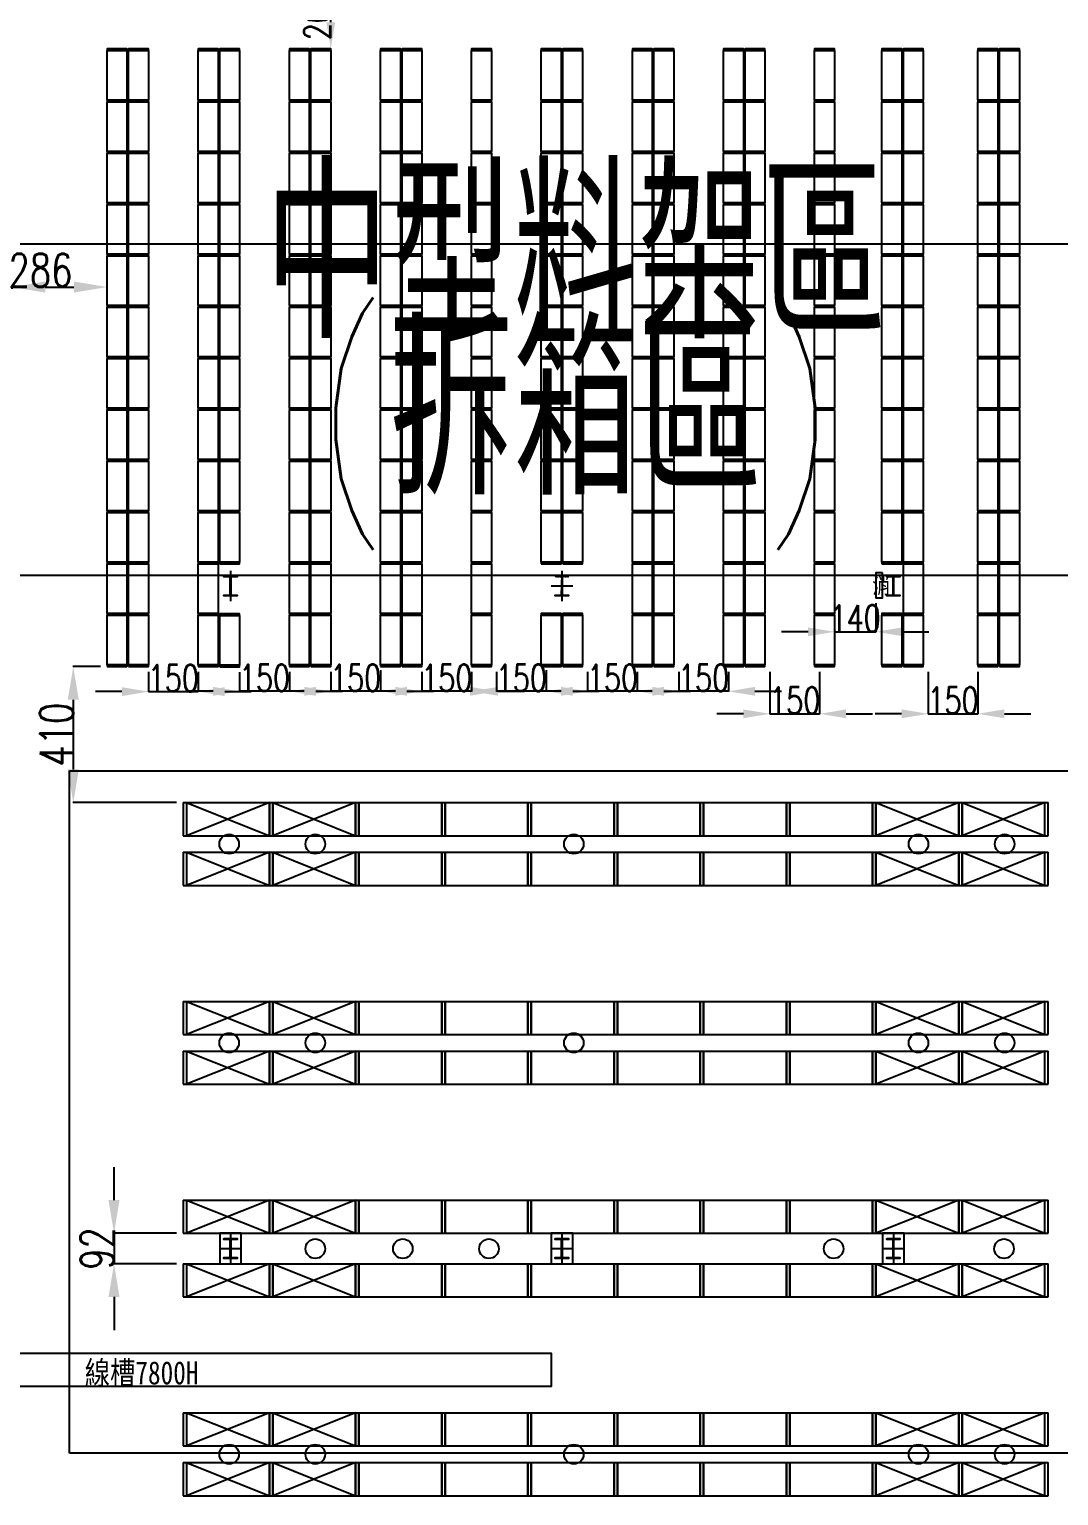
# Model space of a CAD drawing. Extents: x -40736 to 367926, y -65544 to 37405.
# Drawn here: x 348784 to 351890, y -38422 to -33996 of the extents above; entities that cross this region are included whole.
import ezdxf
from ezdxf.enums import TextEntityAlignment as Align

# ---------------------------------------------------------------- set-up
doc = ezdxf.new("R2010")
doc.units = 0
doc.header["$LTSCALE"] = 600
doc.header["$MEASUREMENT"] = 0
doc.layers.get('0').update_dxf_attribs({"linetype": 'CONTINUOUS'})
doc.layers.get('DEFPOINTS').update_dxf_attribs({"linetype": 'CONTINUOUS'})
for name, color, linetype in [('1', 1, 'CONTINUOUS'), ('C6', 6, 'CONTINUOUS'), ('COLUMN', 1, 'CONTINUOUS'), ('F5', 3, 'CONTINUOUS'), ('底圖', 253, 'CONTINUOUS'), ('消防箱', 121, 'CONTINUOUS'), ('線槽', 6, 'CONTINUOUS'), ('重型货架', 5, 'CONTINUOUS')]:
    doc.layers.add(name, color=color, linetype=linetype)
doc.styles.add('asd', font='KAIU.TTF', dxfattribs={"width": 0.8})
doc.styles.get("Standard").update_dxf_attribs({"font": 'txt.shx', "width": 0.75, "bigfont": 'chineset.shx'})
doc.dimstyles.new('a', dxfattribs={"dimtxt": 100, "dimasz": 100, "dimexe": 1.25, "dimexo": 20, "dimtad": 1, "dimdec": 0, "dimdsep": 46, "dimtxsty": 'Standard', "dimcen": 2.5, "dimclrd": 3, "dimclre": 3, "dimclrt": 1, "dimadec": 0, "dimazin": 0, "dimtfac": 1, "dimtdec": 0, "dimtmove": 0, "dimatfit": 3, "dimfxl": 0, "dimarcsym": 0})

# ---------------------------------------------------------------- blocks, each defined once
blk = doc.blocks.new('A$C280033E6')
at = {"layer": '重型货架', "linetype": 'Continuous'}
for p, q in [((-1, 100), (269, 100)), ((-1, 100), (-1, 0)), ((9, 100), (9, 0)), ((259, 0), (259, 100)), ((269, 0), (269, 100)), ((-1, 0), (269, 0))]:
    blk.add_line(p, q, dxfattribs=at)
blk = doc.blocks.new('*X413')
at = {"layer": 'C6', "color": 0}
for p, q in [((11763.7, 29453.8), (11764.5, 29454.6)), ((11763.7, 29452.9), (11765.3, 29454.6)), ((11764.6, 29452.1), (11767.1, 29454.6)), ((11765.5, 29452.1), (11768, 29454.6)), ((11767.3, 29452.1), (11769.8, 29454.6)), ((11768.1, 29452.1), (11770.6, 29454.6)), ((11769.9, 29452.1), (11772.4, 29454.6)), ((11770.8, 29452.1), (11773.3, 29454.6)), ((11772.6, 29452.1), (11775.1, 29454.6)), ((11773.4, 29452.1), (11775.9, 29454.6)), ((11775.2, 29452.1), (11777.7, 29454.6)), ((11776.1, 29452.1), (11778.6, 29454.6)), ((11777.9, 29452.1), (11780.4, 29454.6)), ((11778.7, 29452.1), (11781.2, 29454.6)), ((11780.5, 29452.1), (11783, 29454.6)), ((11781.4, 29452.1), (11783.9, 29454.6)), ((11782.9, 29451.8), (11785.7, 29454.6)), ((11782.9, 29450.9), (11786.5, 29454.6)), ((11782.9, 29449.1), (11784.5, 29450.7)), ((11782.9, 29448.2), (11784.5, 29449.8)), ((11782.9, 29446.5), (11784.5, 29448.1)), ((11782.9, 29445.6), (11784.5, 29447.2)), ((11782.9, 29443.8), (11784.5, 29445.4)), ((11782.9, 29442.9), (11784.5, 29444.5)), ((11782.9, 29441.2), (11784.5, 29442.8)), ((11782.9, 29440.3), (11784.5, 29441.9)), ((11782.9, 29438.5), (11784.5, 29440.1)), ((11782.9, 29437.6), (11784.5, 29439.2)), ((11782.9, 29435.9), (11784.5, 29437.5)), ((11782.9, 29435), (11784.5, 29436.6)), ((11782.9, 29433.2), (11784.5, 29434.8)), ((11782.9, 29432.3), (11784.5, 29433.9)), ((11785.8, 29452.1), (11788.3, 29454.6)), ((11786.7, 29452.1), (11789.2, 29454.6)), ((11788.5, 29452.1), (11791, 29454.6)), ((11789.4, 29452.1), (11791.9, 29454.6)), ((11791.1, 29452.1), (11793.6, 29454.6)), ((11792, 29452.1), (11794.5, 29454.6)), ((11793.8, 29452.1), (11796.3, 29454.6)), ((11794.7, 29452.1), (11797.2, 29454.6)), ((11796.4, 29452.1), (11798.9, 29454.6)), ((11797.3, 29452.1), (11799.8, 29454.6)), ((11799.1, 29452.1), (11801.6, 29454.6)), ((11800, 29452.1), (11802.5, 29454.6)), ((11801.7, 29452.1), (11803.7, 29454)), ((11802.6, 29452.1), (11803.7, 29453.1)), ((11763.7, 29395.4), (11765.3, 29397.1)), ((11763.7, 29394.6), (11766.2, 29397.1)), ((11765.4, 29394.6), (11767.9, 29397.1)), ((11766.3, 29394.6), (11768.8, 29397.1)), ((11768.1, 29394.6), (11770.6, 29397.1)), ((11769, 29394.6), (11771.5, 29397.1)), ((11770.7, 29394.6), (11773.2, 29397.1)), ((11771.6, 29394.6), (11774.1, 29397.1)), ((11773.4, 29394.6), (11775.9, 29397.1)), ((11774.3, 29394.6), (11776.8, 29397.1)), ((11776, 29394.6), (11778.5, 29397.1)), ((11776.9, 29394.6), (11779.4, 29397.1)), ((11778.7, 29394.6), (11781.2, 29397.1)), ((11779.6, 29394.6), (11782.1, 29397.1)), ((11781.3, 29394.6), (11784.5, 29397.7)), ((11782.2, 29394.6), (11784.7, 29397.1)), ((11782.9, 29430.6), (11784.5, 29432.2)), ((11782.9, 29429.7), (11784.5, 29431.3)), ((11782.9, 29427.9), (11784.5, 29429.5)), ((11782.9, 29427), (11784.5, 29428.6)), ((11782.9, 29425.3), (11784.5, 29426.9)), ((11782.9, 29424.4), (11784.5, 29426)), ((11782.9, 29422.6), (11784.5, 29424.2)), ((11782.9, 29421.7), (11784.5, 29423.3)), ((11782.9, 29420), (11784.5, 29421.6)), ((11782.9, 29419.1), (11784.5, 29420.7)), ((11782.9, 29417.3), (11784.5, 29418.9)), ((11782.9, 29416.4), (11784.5, 29418)), ((11782.9, 29414.6), (11784.5, 29416.2)), ((11782.9, 29413.8), (11784.5, 29415.4)), ((11782.9, 29412), (11784.5, 29413.6)), ((11782.9, 29411.1), (11784.5, 29412.7)), ((11782.9, 29409.3), (11784.5, 29410.9)), ((11782.9, 29408.5), (11784.5, 29410.1)), ((11782.9, 29406.7), (11784.5, 29408.3)), ((11782.9, 29405.8), (11784.5, 29407.4)), ((11782.9, 29404), (11784.5, 29405.6)), ((11782.9, 29403.2), (11784.5, 29404.8)), ((11782.9, 29401.4), (11784.5, 29403)), ((11782.9, 29400.5), (11784.5, 29402.1)), ((11782.9, 29398.7), (11784.5, 29400.3)), ((11782.9, 29397.9), (11784.5, 29399.5)), ((11784, 29394.6), (11786.5, 29397.1)), ((11784.9, 29394.6), (11787.4, 29397.1)), ((11786.7, 29394.6), (11789.2, 29397.1)), ((11787.5, 29394.6), (11790, 29397.1)), ((11789.3, 29394.6), (11791.8, 29397.1)), ((11790.2, 29394.6), (11792.7, 29397.1)), ((11792, 29394.6), (11794.5, 29397.1)), ((11792.8, 29394.6), (11795.3, 29397.1)), ((11794.6, 29394.6), (11797.1, 29397.1)), ((11795.5, 29394.6), (11798, 29397.1)), ((11797.3, 29394.6), (11799.8, 29397.1)), ((11798.1, 29394.6), (11800.6, 29397.1)), ((11799.9, 29394.6), (11802.4, 29397.1)), ((11800.8, 29394.6), (11803.3, 29397.1)), ((11802.6, 29394.6), (11803.7, 29395.7)), ((11803.4, 29394.6), (11803.7, 29394.8))]:
    blk.add_line(p, q, dxfattribs=at)
blk = doc.blocks.new('*U533')
at = {"linetype": 'Continuous'}
for p, q in [((0, 46), (0, -46)), ((-32.5, 0), (32.5, 0))]:
    blk.add_line(p, q, dxfattribs=at)
blk.add_lwpolyline([(-32.5, -46), (32.5, -46), (32.5, 46), (-32.5, 46)], close=True)
blk.add_lwpolyline([(-20, 30), (20, 30), (20, 27.5), (0.8, 27.5), (0.8, -27.5), (20, -27.5), (20, -30), (-20, -30), (-20, -27.5), (-0.8, -27.5), (-0.8, 27.5), (-20, 27.5), (-20, 30)])
blk.add_blockref('*X413', (-11783.7, -29424.6))
blk = doc.blocks.new('*U534')
at = {"layer": '1', "color": 0, "linetype": 'ByBlock', "lineweight": -2}
for p in [(0, 0), (1000, 0), (2000, 0), (3000, 0), (4000, 0), (5000, 0)]:
    blk.add_blockref('*U533', p, dxfattribs=at)
blk = doc.blocks.new('*D662')
at = {"color": 3, "lineweight": -2}
for p, q in [((348732.3, -34804.3), (348732.3, -34772.5)), ((348832.3, -34773.7), (348918.8, -34773.7)), ((349018.8, -34775.4), (349018.8, -34775))]:
    blk.add_line(p, q, dxfattribs=at)
at = {"color": 3}
for points in [[(348832.3, -34757), (348832.3, -34790.4), (348732.3, -34773.7)], [(348918.8, -34757), (348918.8, -34790.4), (349018.8, -34773.7)]]:
    blk.add_solid(points, dxfattribs=at)
at = {"layer": 'DEFPOINTS', "color": 0}
for p in [(349018.8, -34755.4), (349018.8, -34773.7), (348732.3, -34824.3)]:
    blk.add_point(p, dxfattribs=at)
at = {"color": 1, "insert": (348818, -34723.1), "char_height": 100, "attachment_point": 5}
blk.add_mtext('286', dxfattribs=at)
blk = doc.blocks.new('A$C0EDC617F')
for points in [[(0, 1860), (60, 1860), (60, 1865), (0, 1865)], [(0, 1860), (60, 1860), (60, 1710), (0, 1710)], [(0, 1705), (60, 1705), (60, 1710), (0, 1710)], [(0, 1705), (60, 1705), (60, 1555), (0, 1555)], [(0, 1550), (60, 1550), (60, 1555), (0, 1555)], [(0, 1550), (60, 1550), (60, 1400), (0, 1400)], [(0, 1395), (60, 1395), (60, 1400), (0, 1400)], [(0, 1395), (60, 1395), (60, 1245), (0, 1245)], [(0, 1240), (60, 1240), (60, 1245), (0, 1245)], [(0, 1240), (60, 1240), (60, 1090), (0, 1090)], [(0, 1085), (60, 1085), (60, 1090), (0, 1090)], [(0, 1085), (60, 1085), (60, 935), (0, 935)], [(0, 930), (60, 930), (60, 935), (0, 935)], [(0, 930), (60, 930), (60, 780), (0, 780)], [(0, 775), (60, 775), (60, 780), (0, 780)], [(0, 775), (60, 775), (60, 625), (0, 625)], [(0, 620), (60, 620), (60, 625), (0, 625)], [(0, 620), (60, 620), (60, 470), (0, 470)], [(0, 465), (60, 465), (60, 470), (0, 470)], [(0, 465), (60, 465), (60, 315), (0, 315)], [(0, 310), (60, 310), (60, 315), (0, 315)], [(0, 310), (60, 310), (60, 160), (0, 160)], [(0, 155), (60, 155), (60, 160), (0, 160)], [(0, 155), (60, 155), (60, 5), (0, 5)], [(0, 0), (60, 0), (60, 5), (0, 5)]]:
    blk.add_lwpolyline(points, close=True)
blk = doc.blocks.new('*D663')
at = {"color": 3, "lineweight": -2}
for p, q in [((349143.8, -35935.4), (349143.8, -35996)), ((349293.8, -35935.4), (349293.8, -35996)), ((349063.8, -35995), (348983.8, -35995)), ((349143.8, -35995), (349293.8, -35995)), ((349373.8, -35995), (349453.8, -35995))]:
    blk.add_line(p, q, dxfattribs=at)
at = {"color": 3}
for points in [[(349063.8, -35981.6), (349063.8, -36008.3), (349143.8, -35995)], [(349373.8, -35981.6), (349373.8, -36008.3), (349293.8, -35995)]]:
    blk.add_solid(points, dxfattribs=at)
at = {"layer": 'DEFPOINTS', "color": 0}
for p in [(349143.8, -35919.4), (349293.8, -35919.4), (349293.8, -35995)]:
    blk.add_point(p, dxfattribs=at)
at = {"color": 1, "insert": (349218.8, -35954.5), "char_height": 80, "attachment_point": 5}
blk.add_mtext('150', dxfattribs=at)
blk = doc.blocks.new('*D664')
at = {"color": 3, "lineweight": -2}
for p, q in [((349418.8, -35935.8), (349418.8, -35995)), ((349568.8, -35935.4), (349568.8, -35995)), ((349338.8, -35994), (349258.8, -35994)), ((349568.8, -35994), (349418.8, -35994)), ((349648.8, -35994), (349728.8, -35994))]:
    blk.add_line(p, q, dxfattribs=at)
at = {"color": 3}
for points in [[(349338.8, -35980.6), (349338.8, -36007.3), (349418.8, -35994)], [(349648.8, -35980.6), (349648.8, -36007.3), (349568.8, -35994)]]:
    blk.add_solid(points, dxfattribs=at)
at = {"layer": 'DEFPOINTS', "color": 0}
for p in [(349418.8, -35919.8), (349568.8, -35919.4), (349418.8, -35994)]:
    blk.add_point(p, dxfattribs=at)
at = {"color": 1, "insert": (349493.8, -35953.5), "char_height": 80, "attachment_point": 5}
blk.add_mtext('150', dxfattribs=at)
blk = doc.blocks.new('*D665')
at = {"color": 3, "lineweight": -2}
for p, q in [((349685.1, -33848.1), (349692.8, -33848.1)), ((349693.8, -33974.4), (349693.8, -33928.1)), ((349677.8, -34054.4), (349692.8, -34054.4))]:
    blk.add_line(p, q, dxfattribs=at)
at = {"color": 3}
for points in [[(349680.5, -33928.1), (349707.1, -33928.1), (349693.8, -33848.1)], [(349680.5, -33974.4), (349707.1, -33974.4), (349693.8, -34054.4)]]:
    blk.add_solid(points, dxfattribs=at)
at = {"layer": 'DEFPOINTS', "color": 0}
for p in [(349693.8, -33848.1), (349701.1, -33848.1), (349693.8, -34054.4)]:
    blk.add_point(p, dxfattribs=at)
at = {"color": 1, "insert": (349653.3, -33951.3), "char_height": 80, "attachment_point": 5, "rotation": 90}
blk.add_mtext('206', dxfattribs=at)
blk = doc.blocks.new('A$C248936CF')
for points in [[(0, 1550), (60, 1550), (60, 1555), (0, 1555)], [(0, 1550), (60, 1550), (60, 1400), (0, 1400)], [(0, 1395), (60, 1395), (60, 1400), (0, 1400)], [(0, 1395), (60, 1395), (60, 1245), (0, 1245)], [(0, 1240), (60, 1240), (60, 1245), (0, 1245)], [(0, 1240), (60, 1240), (60, 1090), (0, 1090)], [(0, 1085), (60, 1085), (60, 1090), (0, 1090)], [(0, 1085), (60, 1085), (60, 935), (0, 935)], [(0, 930), (60, 930), (60, 935), (0, 935)], [(0, 930), (60, 930), (60, 780), (0, 780)], [(0, 775), (60, 775), (60, 780), (0, 780)], [(0, 775), (60, 775), (60, 625), (0, 625)], [(0, 620), (60, 620), (60, 625), (0, 625)], [(0, 620), (60, 620), (60, 470), (0, 470)], [(0, 465), (60, 465), (60, 470), (0, 470)], [(0, 465), (60, 465), (60, 315), (0, 315)], [(0, 310), (60, 310), (60, 315), (0, 315)], [(0, 310), (60, 310), (60, 160), (0, 160)], [(0, 155), (60, 155), (60, 160), (0, 160)], [(0, 155), (60, 155), (60, 5), (0, 5)], [(0, 0), (60, 0), (60, 5), (0, 5)]]:
    blk.add_lwpolyline(points, close=True)
blk = doc.blocks.new('*D666')
at = {"color": 3, "lineweight": -2}
for p, q in [((349693.8, -35935.4), (349693.8, -35995)), ((349843.8, -35930.4), (349843.8, -35995)), ((349613.8, -35994), (349533.8, -35994)), ((349843.8, -35994), (349693.8, -35994)), ((349923.8, -35994), (350003.8, -35994))]:
    blk.add_line(p, q, dxfattribs=at)
at = {"color": 3}
for points in [[(349613.8, -35980.6), (349613.8, -36007.3), (349693.8, -35994)], [(349923.8, -35980.6), (349923.8, -36007.3), (349843.8, -35994)]]:
    blk.add_solid(points, dxfattribs=at)
at = {"layer": 'DEFPOINTS', "color": 0}
for p in [(349693.8, -35919.4), (349843.8, -35914.4), (349693.8, -35994)]:
    blk.add_point(p, dxfattribs=at)
at = {"color": 1, "insert": (349768.8, -35953.5), "char_height": 80, "attachment_point": 5}
blk.add_mtext('150', dxfattribs=at)
blk = doc.blocks.new('*D667')
at = {"color": 3, "lineweight": -2}
for p, q in [((349968.8, -35935.4), (349968.8, -35995)), ((350118.8, -35935.4), (350118.8, -35995)), ((349888.8, -35994), (349808.8, -35994)), ((350118.8, -35994), (349968.8, -35994)), ((350198.8, -35994), (350278.8, -35994))]:
    blk.add_line(p, q, dxfattribs=at)
at = {"color": 3}
for points in [[(349888.8, -35980.6), (349888.8, -36007.3), (349968.8, -35994)], [(350198.8, -35980.6), (350198.8, -36007.3), (350118.8, -35994)]]:
    blk.add_solid(points, dxfattribs=at)
at = {"layer": 'DEFPOINTS', "color": 0}
for p in [(349968.8, -35919.4), (350118.8, -35919.4), (349968.8, -35994)]:
    blk.add_point(p, dxfattribs=at)
at = {"color": 1, "insert": (350043.8, -35953.5), "char_height": 80, "attachment_point": 5}
blk.add_mtext('150', dxfattribs=at)
blk = doc.blocks.new('*D668')
at = {"color": 3, "lineweight": -2}
for p, q in [((350193.8, -35935.4), (350193.8, -35995)), ((350343.8, -35930.4), (350343.8, -35995)), ((350113.8, -35994), (350033.8, -35994)), ((350343.8, -35994), (350193.8, -35994)), ((350423.8, -35994), (350503.8, -35994))]:
    blk.add_line(p, q, dxfattribs=at)
at = {"color": 3}
for points in [[(350113.8, -35980.6), (350113.8, -36007.3), (350193.8, -35994)], [(350423.8, -35980.6), (350423.8, -36007.3), (350343.8, -35994)]]:
    blk.add_solid(points, dxfattribs=at)
at = {"layer": 'DEFPOINTS', "color": 0}
for p in [(350193.8, -35919.4), (350343.8, -35914.4), (350193.8, -35994)]:
    blk.add_point(p, dxfattribs=at)
at = {"color": 1, "insert": (350268.8, -35953.5), "char_height": 80, "attachment_point": 5}
blk.add_mtext('150', dxfattribs=at)
blk = doc.blocks.new('*D669')
at = {"color": 3, "lineweight": -2}
for p, q in [((350468.8, -35935.4), (350468.8, -35995)), ((350618.8, -35935.4), (350618.8, -35995)), ((350388.8, -35994), (350308.8, -35994)), ((350618.8, -35994), (350468.8, -35994)), ((350698.8, -35994), (350778.8, -35994))]:
    blk.add_line(p, q, dxfattribs=at)
at = {"color": 3}
for points in [[(350388.8, -35980.6), (350388.8, -36007.3), (350468.8, -35994)], [(350698.8, -35980.6), (350698.8, -36007.3), (350618.8, -35994)]]:
    blk.add_solid(points, dxfattribs=at)
at = {"layer": 'DEFPOINTS', "color": 0}
for p in [(350468.8, -35919.4), (350618.8, -35919.4), (350468.8, -35994)]:
    blk.add_point(p, dxfattribs=at)
at = {"color": 1, "insert": (350543.8, -35953.5), "char_height": 80, "attachment_point": 5}
blk.add_mtext('150', dxfattribs=at)
blk = doc.blocks.new('*D670')
at = {"color": 3, "lineweight": -2}
for p, q in [((350743.8, -35935.4), (350743.8, -35995)), ((350893.8, -35935.4), (350893.8, -35995)), ((350663.8, -35994), (350583.8, -35994)), ((350893.8, -35994), (350743.8, -35994)), ((350973.8, -35994), (351053.8, -35994))]:
    blk.add_line(p, q, dxfattribs=at)
at = {"color": 3}
for points in [[(350663.8, -35980.6), (350663.8, -36007.3), (350743.8, -35994)], [(350973.8, -35980.6), (350973.8, -36007.3), (350893.8, -35994)]]:
    blk.add_solid(points, dxfattribs=at)
at = {"layer": 'DEFPOINTS', "color": 0}
for p in [(350743.8, -35919.4), (350893.8, -35919.4), (350743.8, -35994)]:
    blk.add_point(p, dxfattribs=at)
at = {"color": 1, "insert": (350818.8, -35953.5), "char_height": 80, "attachment_point": 5}
blk.add_mtext('150', dxfattribs=at)
blk = doc.blocks.new('*D671')
at = {"color": 3, "lineweight": -2}
for p, q in [((348998.8, -35919.4), (348915.6, -35919.4)), ((348916.8, -36019.4), (348916.8, -36229.8)), ((349228.8, -36329.8), (348915.6, -36329.8))]:
    blk.add_line(p, q, dxfattribs=at)
at = {"color": 3}
for points in [[(348900.2, -36019.4), (348933.5, -36019.4), (348916.8, -35919.4)], [(348900.2, -36229.8), (348933.5, -36229.8), (348916.8, -36329.8)]]:
    blk.add_solid(points, dxfattribs=at)
at = {"layer": 'DEFPOINTS', "color": 0}
for p in [(349018.8, -35919.4), (348916.8, -36329.8), (349248.8, -36329.8)]:
    blk.add_point(p, dxfattribs=at)
at = {"color": 1, "insert": (348866.2, -36124.6), "char_height": 100, "attachment_point": 5, "rotation": 90}
blk.add_mtext('410', dxfattribs=at)
blk = doc.blocks.new('*D673')
at = {"color": 3, "lineweight": -2}
for p, q in [((351496.4, -35935.4), (351496.4, -36062.9)), ((351646.4, -35935.4), (351646.4, -36062.9)), ((351416.4, -36061.9), (351336.4, -36061.9)), ((351496.4, -36061.9), (351646.4, -36061.9)), ((351726.4, -36061.9), (351806.4, -36061.9))]:
    blk.add_line(p, q, dxfattribs=at)
at = {"color": 3}
for points in [[(351416.4, -36048.5), (351416.4, -36075.2), (351496.4, -36061.9)], [(351726.4, -36048.5), (351726.4, -36075.2), (351646.4, -36061.9)]]:
    blk.add_solid(points, dxfattribs=at)
at = {"layer": 'DEFPOINTS', "color": 0}
for p in [(351496.4, -35919.4), (351646.4, -35919.4), (351646.4, -36061.9)]:
    blk.add_point(p, dxfattribs=at)
at = {"color": 1, "insert": (351571.4, -36021.4), "char_height": 80, "attachment_point": 5}
blk.add_mtext('150', dxfattribs=at)
blk = doc.blocks.new('*D674')
at = {"color": 3, "lineweight": -2}
for p, q in [((351018.8, -35935.4), (351018.8, -36062.9)), ((351168.8, -35935.4), (351168.8, -36062.9)), ((350938.8, -36061.9), (350858.8, -36061.9)), ((351018.8, -36061.9), (351168.8, -36061.9)), ((351248.8, -36061.9), (351328.8, -36061.9))]:
    blk.add_line(p, q, dxfattribs=at)
at = {"color": 3}
for points in [[(350938.8, -36048.5), (350938.8, -36075.2), (351018.8, -36061.9)], [(351248.8, -36048.5), (351248.8, -36075.2), (351168.8, -36061.9)]]:
    blk.add_solid(points, dxfattribs=at)
at = {"layer": 'DEFPOINTS', "color": 0}
for p in [(351018.8, -35919.4), (351168.8, -35919.4), (351168.8, -36061.9)]:
    blk.add_point(p, dxfattribs=at)
at = {"color": 1, "insert": (351093.8, -36021.4), "char_height": 80, "attachment_point": 5}
blk.add_mtext('150', dxfattribs=at)
blk = doc.blocks.new('*D675')
at = {"color": 3, "lineweight": -2}
for p, q in [((351338.8, -35727.8), (351338.8, -35815.3)), ((351213.8, -35780.4), (351213.8, -35815.3)), ((351133.8, -35814.3), (351053.8, -35814.3)), ((351213.8, -35814.3), (351338.8, -35814.3)), ((351418.8, -35814.3), (351498.8, -35814.3))]:
    blk.add_line(p, q, dxfattribs=at)
at = {"color": 3}
for points in [[(351133.8, -35801), (351133.8, -35827.6), (351213.8, -35814.3)], [(351418.8, -35801), (351418.8, -35827.6), (351338.8, -35814.3)]]:
    blk.add_solid(points, dxfattribs=at)
at = {"layer": 'DEFPOINTS', "color": 0}
for p in [(351338.8, -35711.8), (351213.8, -35764.4), (351338.8, -35814.3)]:
    blk.add_point(p, dxfattribs=at)
at = {"color": 1, "insert": (351276.3, -35773.8), "char_height": 80, "attachment_point": 5}
blk.add_mtext('140', dxfattribs=at)
blk = doc.blocks.new('*D718')
at = {"layer": 'COLUMN', "color": 3, "lineweight": -2}
for p, q in [((349039.8, -37529.8), (349039.8, -37429.8)), ((349228.8, -37629.8), (349038.5, -37629.8)), ((349039.8, -37629.8), (349039.8, -37721.8)), ((349228.8, -37721.8), (349038.5, -37721.8)), ((349039.8, -37821.8), (349039.8, -37921.8))]:
    blk.add_line(p, q, dxfattribs=at)
at = {"layer": 'COLUMN', "color": 3}
for points in [[(349023.1, -37529.8), (349056.4, -37529.8), (349039.8, -37629.8)], [(349023.1, -37821.8), (349056.4, -37821.8), (349039.8, -37721.8)]]:
    blk.add_solid(points, dxfattribs=at)
at = {"layer": 'DEFPOINTS', "color": 0}
for p in [(349248.8, -37629.8), (349039.8, -37721.8), (349248.8, -37721.8)]:
    blk.add_point(p, dxfattribs=at)
at = {"layer": 'COLUMN', "color": 1, "insert": (348989.1, -37675.8), "char_height": 100, "attachment_point": 5, "rotation": 90}
blk.add_mtext('92', dxfattribs=at)

msp = doc.modelspace()

# ---------------------------------------------------------------- linework, layer by layer
at = {"linetype": 'Continuous'}
for p, q in [((349391.28957, -35629.79681), (349391.28957, -35721.79681)), ((350391.28957, -35629.79681), (350391.28957, -35721.79681)), ((350358.78957, -35675.79681), (350423.78957, -35675.79681))]:
    msp.add_line(p, q, dxfattribs=at)
for p, q in [((351374.72927, -35645.79681), (351374.72927, -35645.79681)), ((351411.28957, -35646.35962), (351411.28957, -35646.35962)), ((351371.28957, -35705.79681), (351371.28957, -35703.29681)), ((351371.28957, -35703.29681), (351390.48957, -35703.29681)), ((351411.28957, -35705.79681), (351371.28957, -35705.79681)), ((351392.08957, -35703.29681), (351411.28957, -35703.29681)), ((351411.28957, -35703.29681), (351411.28957, -35705.79681)), ((349258.78957, -36329.79681), (349508.78957, -36429.79681)), ((349508.78957, -36329.79681), (349258.78957, -36429.79681)), ((349518.78957, -36329.79681), (349768.78957, -36429.79681)), ((349768.78957, -36329.79681), (349518.78957, -36429.79681)), ((351338.78957, -36329.79681), (351588.78957, -36429.79681)), ((351588.78957, -36329.79681), (351338.78957, -36429.79681)), ((351598.78957, -36329.79681), (351848.78957, -36429.79681)), ((351848.78957, -36329.79681), (351598.78957, -36429.79681)), ((349258.78957, -36479.79681), (349508.78957, -36579.79681)), ((349508.78957, -36479.79681), (349258.78957, -36579.79681)), ((349518.78957, -36479.79681), (349768.78957, -36579.79681)), ((349768.78957, -36479.79681), (349518.78957, -36579.79681)), ((351338.78957, -36479.79681), (351588.78957, -36579.79681)), ((351588.78957, -36479.79681), (351338.78957, -36579.79681)), ((351598.78957, -36479.79681), (351848.78957, -36579.79681)), ((351848.78957, -36479.79681), (351598.78957, -36579.79681)), ((349258.78957, -36929.79681), (349508.78957, -37029.79681)), ((349508.78957, -36929.79681), (349258.78957, -37029.79681)), ((349518.78957, -36929.79681), (349768.78957, -37029.79681)), ((349768.78957, -36929.79681), (349518.78957, -37029.79681)), ((351338.78957, -36929.79681), (351588.78957, -37029.79681)), ((351588.78957, -36929.79681), (351338.78957, -37029.79681)), ((351598.78957, -36929.79681), (351848.78957, -37029.79681)), ((351848.78957, -36929.79681), (351598.78957, -37029.79681)), ((349258.78957, -37079.79681), (349508.78957, -37179.79681)), ((349508.78957, -37079.79681), (349258.78957, -37179.79681)), ((349518.78957, -37079.79681), (349768.78957, -37179.79681)), ((349768.78957, -37079.79681), (349518.78957, -37179.79681)), ((351338.78957, -37079.79681), (351588.78957, -37179.79681)), ((351588.78957, -37079.79681), (351338.78957, -37179.79681)), ((351598.78957, -37079.79681), (351848.78957, -37179.79681)), ((351848.78957, -37079.79681), (351598.78957, -37179.79681)), ((349258.78957, -37529.79681), (349508.78957, -37629.79681)), ((349508.78957, -37529.79681), (349258.78957, -37629.79681)), ((349518.78957, -37529.79681), (349768.78957, -37629.79681)), ((349768.78957, -37529.79681), (349518.78957, -37629.79681)), ((351338.78957, -37529.79681), (351588.78957, -37629.79681)), ((351588.78957, -37529.79681), (351338.78957, -37629.79681)), ((351598.78957, -37529.79681), (351848.78957, -37629.79681)), ((351848.78957, -37529.79681), (351598.78957, -37629.79681)), ((349508.78957, -37721.79681), (349258.78957, -37821.79681)), ((349258.78957, -37721.79681), (349508.78957, -37821.79681)), ((349508.78957, -37721.79681), (349258.78957, -37821.79681)), ((349518.78957, -37721.79681), (349768.78957, -37821.79681)), ((349768.78957, -37721.79681), (349518.78957, -37821.79681)), ((351338.78957, -37721.79681), (351588.78957, -37821.79681)), ((351588.78957, -37721.79681), (351338.78957, -37821.79681)), ((351598.78957, -37721.79681), (351848.78957, -37821.79681)), ((351848.78957, -37721.79681), (351598.78957, -37821.79681)), ((349258.78957, -38171.79681), (349508.78957, -38271.79681)), ((349508.78957, -38171.79681), (349258.78957, -38271.79681)), ((349518.78957, -38171.79681), (349768.78957, -38271.79681)), ((349768.78957, -38171.79681), (349518.78957, -38271.79681)), ((351338.78957, -38171.79681), (351588.78957, -38271.79681)), ((351588.78957, -38171.79681), (351338.78957, -38271.79681)), ((351598.78957, -38171.79681), (351848.78957, -38271.79681)), ((351848.78957, -38171.79681), (351598.78957, -38271.79681)), ((349258.78957, -38321.79681), (349508.78957, -38421.79681)), ((349508.78957, -38321.79681), (349258.78957, -38421.79681)), ((349518.78957, -38321.79681), (349768.78957, -38421.79681)), ((349768.78957, -38321.79681), (349518.78957, -38421.79681)), ((351338.78957, -38321.79681), (351588.78957, -38421.79681)), ((351588.78957, -38321.79681), (351338.78957, -38421.79681)), ((351598.78957, -38321.79681), (351848.78957, -38421.79681)), ((351848.78957, -38321.79681), (351598.78957, -38421.79681))]:
    msp.add_line(p, q)
for points in [[(349018.78957, -34059.44809), (349078.78957, -34059.44809), (349078.78957, -34054.44809), (349018.78957, -34054.44809)], [(351356.44766, -34059.44809), (351416.44766, -34059.44809), (351416.44766, -34054.44809), (351356.44766, -34054.44809)], [(351356.44766, -34059.44809), (351416.44766, -34059.44809), (351416.44766, -34209.44809), (351356.44766, -34209.44809)], [(351356.44766, -34214.44809), (351416.44766, -34214.44809), (351416.44766, -34209.44809), (351356.44766, -34209.44809)], [(351356.44766, -34214.44809), (351416.44766, -34214.44809), (351416.44766, -34364.44809), (351356.44766, -34364.44809)], [(351356.44766, -34369.44809), (351416.44766, -34369.44809), (351416.44766, -34364.44809), (351356.44766, -34364.44809)], [(351356.44766, -34369.44809), (351416.44766, -34369.44809), (351416.44766, -34519.44809), (351356.44766, -34519.44809)], [(351356.44766, -34524.44809), (351416.44766, -34524.44809), (351416.44766, -34519.44809), (351356.44766, -34519.44809)], [(351356.44766, -34524.44809), (351416.44766, -34524.44809), (351416.44766, -34674.44809), (351356.44766, -34674.44809)], [(351356.44766, -34679.44809), (351416.44766, -34679.44809), (351416.44766, -34674.44809), (351356.44766, -34674.44809)], [(351356.44766, -34679.44809), (351416.44766, -34679.44809), (351416.44766, -34829.44809), (351356.44766, -34829.44809)], [(351356.44766, -34834.44809), (351416.44766, -34834.44809), (351416.44766, -34829.44809), (351356.44766, -34829.44809)], [(351356.44766, -34834.44809), (351416.44766, -34834.44809), (351416.44766, -34984.44809), (351356.44766, -34984.44809)], [(351356.44766, -34989.44809), (351416.44766, -34989.44809), (351416.44766, -34984.44809), (351356.44766, -34984.44809)], [(351356.44766, -34989.44809), (351416.44766, -34989.44809), (351416.44766, -35139.44809), (351356.44766, -35139.44809)], [(351356.44766, -35144.44809), (351416.44766, -35144.44809), (351416.44766, -35139.44809), (351356.44766, -35139.44809)], [(351356.44766, -35144.44809), (351416.44766, -35144.44809), (351416.44766, -35294.44809), (351356.44766, -35294.44809)], [(351356.44766, -35299.44809), (351416.44766, -35299.44809), (351416.44766, -35294.44809), (351356.44766, -35294.44809)], [(351356.44766, -35299.44809), (351416.44766, -35299.44809), (351416.44766, -35449.44809), (351356.44766, -35449.44809)], [(351356.44766, -35454.44809), (351416.44766, -35454.44809), (351416.44766, -35449.44809), (351356.44766, -35449.44809)], [(349358.78957, -35764.79681), (349418.78957, -35764.79681), (349418.78957, -35759.79681), (349358.78957, -35759.79681)], [(350328.78154, -35764.44809), (350388.78154, -35764.44809), (350388.78154, -35759.44809), (350328.78154, -35759.44809)], [(350393.78154, -35764.44809), (350453.78154, -35764.44809), (350453.78154, -35759.44809), (350393.78154, -35759.44809)], [(349358.78957, -35764.79681), (349418.78957, -35764.79681), (349418.78957, -35914.79681), (349358.78957, -35914.79681)], [(350328.78154, -35764.44809), (350388.78154, -35764.44809), (350388.78154, -35914.44809), (350328.78154, -35914.44809)], [(350393.78154, -35764.44809), (350453.78154, -35764.44809), (350453.78154, -35914.44809), (350393.78154, -35914.44809)], [(349358.78957, -35919.79681), (349418.78957, -35919.79681), (349418.78957, -35914.79681), (349358.78957, -35914.79681)], [(350328.78154, -35919.44809), (350388.78154, -35919.44809), (350388.78154, -35914.44809), (350328.78154, -35914.44809)], [(350393.78154, -35919.44809), (350453.78154, -35919.44809), (350453.78154, -35914.44809), (350393.78154, -35914.44809)]]:
    msp.add_lwpolyline(points, close=True)
for points in [[(349371.28957, -35645.79681), (349411.28957, -35645.79681), (349411.28957, -35648.29681), (349392.08957, -35648.29681), (349392.08957, -35703.29681), (349411.28957, -35703.29681), (349411.28957, -35705.79681), (349371.28957, -35705.79681), (349371.28957, -35703.29681), (349390.48957, -35703.29681), (349390.48957, -35648.29681), (349371.28957, -35648.29681), (349371.28957, -35645.79681)], [(350371.52305, -35645.79681), (350411.52305, -35645.79681), (350411.52305, -35645.79681), (350391.52305, -35645.79681), (350392.08957, -35703.29681), (350411.28957, -35703.29681), (350411.28957, -35705.79681), (350371.28957, -35705.79681), (350371.28957, -35703.29681), (350390.48957, -35703.29681), (350391.52305, -35645.79681), (350371.52305, -35645.79681), (350371.52305, -35645.79681)], [(351371.28957, -35645.79681), (351411.28957, -35645.79681), (351411.28957, -35648.29681), (351392.08957, -35648.29681), (351392.08957, -35703.29681), (351411.28957, -35703.29681), (351411.28957, -35705.79681), (351371.28957, -35705.79681), (351371.28957, -35703.29681), (351390.48957, -35703.29681), (351390.48957, -35648.29681), (351371.28957, -35648.29681), (351371.28957, -35645.79681)]]:
    msp.add_lwpolyline(points)
for centre in [(349387.06794, -36454.91536), (349647.06794, -36454.91536), (350427.06794, -36454.91536), (351467.06794, -36454.91536), (351727.06794, -36454.91536), (349387.06794, -37054.91536), (349647.06794, -37054.91536), (350427.06794, -37054.91536), (351467.06794, -37054.91536), (351727.06794, -37054.91536), (349647.06794, -37676.39341), (349911.08504, -37676.39341), (350171.08504, -37676.39341), (351211.08504, -37676.39341), (351725.22828, -37676.39341), (349387.06794, -38296.91536), (349647.06794, -38296.91536), (350427.06794, -38296.91536), (351467.06794, -38296.91536), (351727.06794, -38296.91536)]:
    msp.add_circle(centre, 29.47939)
at = {"layer": '1'}
for p, q in [((348905.92701, -38293.50538), (348905.92701, -36233.73068)), ((348905.92701, -36233.73068), (352112.22497, -36233.73068)), ((358047.65814, -38293.50538), (348905.92701, -38293.50538))]:
    msp.add_line(p, q, dxfattribs=at)
for points in [[(351356.44766, -35454.44809), (351416.44766, -35454.44809), (351416.44766, -35449.44809), (351356.44766, -35449.44809)], [(351356.44766, -35454.44809), (351416.44766, -35454.44809), (351416.44766, -35604.44809), (351356.44766, -35604.44809)], [(351356.44766, -35609.44809), (351416.44766, -35609.44809), (351416.44766, -35604.44809), (351356.44766, -35604.44809)], [(351356.44766, -35764.44809), (351416.44766, -35764.44809), (351416.44766, -35759.44809), (351356.44766, -35759.44809)], [(351356.44766, -35764.44809), (351416.44766, -35764.44809), (351416.44766, -35914.44809), (351356.44766, -35914.44809)], [(351356.44766, -35919.44809), (351416.44766, -35919.44809), (351416.44766, -35914.44809), (351356.44766, -35914.44809)]]:
    msp.add_lwpolyline(points, close=True, dxfattribs=at)
at = {"layer": '底圖', "color": 253}
for p, q in [((335391.29017, -34643.31885), (360391.29137, -34643.31885)), ((335391.29017, -35643.31885), (360391.29137, -35643.31885))]:
    msp.add_line(p, q, dxfattribs=at)
at = {"layer": '消防箱', "color": 111}
msp.add_lwpolyline([(351358.78957, -35636.79681), (351338.78957, -35636.79681), (351338.78957, -35711.79681), (351358.78957, -35711.79681)], close=True, dxfattribs=at)
at = {"layer": '線槽'}
msp.add_lwpolyline([(348423.78957, -37991.79681), (350358.78957, -37991.79681), (350358.78957, -38091.79681), (348423.78957, -38091.79681)], close=True, dxfattribs=at)

# ---------------------------------------------------------------- block references
for name, p in [('A$C0EDC617F', (349018.78957, -35919.4481)), ('A$C0EDC617F', (349083.78957, -35919.4481)), ('A$C0EDC617F', (349293.78957, -35919.4481)), ('A$C248936CF', (349358.7898, -35609.4482)), ('A$C0EDC617F', (349568.78756, -35919.4481)), ('A$C0EDC617F', (349633.78756, -35919.4481)), ('A$C0EDC617F', (349843.78555, -35919.4481)), ('A$C0EDC617F', (349908.78555, -35919.4481)), ('A$C0EDC617F', (350118.78355, -35919.4481)), ('A$C248936CF', (350328.78177, -35609.4482)), ('A$C248936CF', (350393.78177, -35609.4482)), ('A$C0EDC617F', (350603.77953, -35919.4481)), ('A$C0EDC617F', (350668.77953, -35919.4481)), ('A$C0EDC617F', (350878.77752, -35919.4481)), ('A$C0EDC617F', (350943.77752, -35919.4481)), ('A$C0EDC617F', (351153.77752, -35919.4481)), ('A$C0EDC617F', (351421.44766, -35919.4481)), ('A$C0EDC617F', (351646.44766, -35919.4481)), ('A$C0EDC617F', (351711.44766, -35919.4481)), ('*X413', (337607.62617, -65100.37028)), ('*X413', (338607.62617, -65100.37028)), ('*X413', (339607.62617, -65100.37028))]:
    msp.add_blockref(name, p)
at = {"layer": '1', "color": 0}
msp.add_blockref('*U534', (348391.28957, -37675.79681), dxfattribs=at)
at = {"layer": 'F5', "color": 0, "linetype": 'Continuous'}
for p in [(349249.78886, -37629.79699), (349509.78886, -37629.79699), (349769.78886, -37629.79699), (350029.78886, -37629.79699), (350289.78886, -37629.79699), (350549.78886, -37629.79699), (350809.78886, -37629.79699), (351069.78886, -37629.79699), (351329.78886, -37629.79699), (351589.78886, -37629.79699), (349249.78886, -37821.79699), (349509.78886, -37821.79699), (349769.78886, -37821.79699), (350029.78886, -37821.79699), (350289.78886, -37821.79699), (350549.78886, -37821.79699), (350809.78886, -37821.79699), (351069.78886, -37821.79699), (351329.78886, -37821.79699), (351589.78886, -37821.79699)]:
    msp.add_blockref('A$C280033E6', p, dxfattribs=at)
at = {"layer": '重型货架', "color": 0, "linetype": 'Continuous'}
for p in [(349249.78886, -36429.79699), (349509.78886, -36429.79699), (349769.78886, -36429.79699), (350029.78886, -36429.79699), (350289.78886, -36429.79699), (350549.78886, -36429.79699), (350809.78886, -36429.79699), (351069.78886, -36429.79699), (351329.78886, -36429.79699), (351589.78886, -36429.79699), (349249.78886, -36579.79699), (349509.78886, -36579.79699), (349769.78886, -36579.79699), (350029.78886, -36579.79699), (350289.78886, -36579.79699), (350549.78886, -36579.79699), (350809.78886, -36579.79699), (351069.78886, -36579.79699), (351329.78886, -36579.79699), (351589.78886, -36579.79699), (349249.78886, -37029.79699), (349509.78886, -37029.79699), (349769.78886, -37029.79699), (350029.78886, -37029.79699), (350289.78886, -37029.79699), (350549.78886, -37029.79699), (350809.78886, -37029.79699), (351069.78886, -37029.79699), (351329.78886, -37029.79699), (351589.78886, -37029.79699), (349249.78886, -37179.79699), (349509.78886, -37179.79699), (349769.78886, -37179.79699), (350029.78886, -37179.79699), (350289.78886, -37179.79699), (350549.78886, -37179.79699), (350809.78886, -37179.79699), (351069.78886, -37179.79699), (351329.78886, -37179.79699), (351589.78886, -37179.79699), (349249.78886, -38271.79699), (349509.78886, -38271.79699), (349769.78886, -38271.79699), (350029.78886, -38271.79699), (350289.78886, -38271.79699), (350549.78886, -38271.79699), (350809.78886, -38271.79699), (351069.78886, -38271.79699), (351329.78886, -38271.79699), (351589.78886, -38271.79699), (349249.78886, -38421.79699), (349509.78886, -38421.79699), (349769.78886, -38421.79699), (350029.78886, -38421.79699), (350289.78886, -38421.79699), (350549.78886, -38421.79699), (350809.78886, -38421.79699), (351069.78886, -38421.79699), (351329.78886, -38421.79699), (351589.78886, -38421.79699)]:
    msp.add_blockref('A$C280033E6', p, dxfattribs=at)

# ---------------------------------------------------------------- texts
at = {"color": 0, "width": 0.75}
for s, p in [('中型料架區', (350432.48244, -34927.64185)), ('(拆箱區)', (350432.48244, -35400.19952))]:
    msp.add_text(s, height=500, dxfattribs=at).set_placement(p, align=Align.CENTER)
at = {"layer": '消防箱', "insert": (351327.54525, -35648.71542), "char_height": 50, "attachment_point": 1, "style": 'asd'}
msp.add_mtext_dynamic_manual_height_columns('消', width=33.5961466, gutter_width=500, heights=[0], dxfattribs=at)
at = {"layer": '線槽', "insert": (348951.36847, -38015.96999), "char_height": 70, "attachment_point": 1, "style": 'asd'}
msp.add_mtext_dynamic_manual_height_columns('線槽7800H', width=777.6509542, gutter_width=500, heights=[0], dxfattribs=at)

# ---------------------------------------------------------------- dimensions: what is measured, and where the dimension line sits
dim = msp.add_linear_dim(base=(349693.78756, -33848.09965), p1=(349693.78756, -34054.44809), p2=(349701.08711, -33848.09965), angle=90, dimstyle='a', override={"dimscale": 0.8})
dim.commit()
dim.dimension.update_dxf_attribs({"geometry": '*D665', "text_midpoint": (349653.28756, -33951.27387)})
dim = msp.add_linear_dim(base=(349018.78957, -34773.70901), p1=(348732.29618, -34824.33401), p2=(349018.78957, -34755.44809), dimstyle='a')
dim.commit()
dim.dimension.update_dxf_attribs({"geometry": '*D662', "text_midpoint": (348817.99629, -34773.70901), "dimtype": 160})
dim = msp.add_linear_dim(base=(351338.78957, -35814.31157), p1=(351213.77752, -35764.44809), p2=(351338.78957, -35711.79681), text='140', dimstyle='a', override={"dimscale": 0.8})
dim.commit()
dim.dimension.update_dxf_attribs({"geometry": '*D675', "text_midpoint": (351276.28355, -35814.31157), "dimtype": 160})
dim = msp.add_linear_dim(base=(348916.81723, -36329.79681), p1=(349018.78957, -35919.44809), p2=(349248.78957, -36329.79681), angle=90, dimstyle='a')
dim.commit()
dim.dimension.update_dxf_attribs({"geometry": '*D671', "text_midpoint": (348866.19223, -36124.62245)})
dim = msp.add_linear_dim(base=(349293.78957, -35994.96218), p1=(349143.78957, -35919.44809), p2=(349293.78957, -35919.44809), dimstyle='a', override={"dimscale": 0.8})
dim.commit()
dim.dimension.update_dxf_attribs({"geometry": '*D663', "text_midpoint": (349218.78957, -35994.96218), "dimtype": 160})
for base, p1, p2, picture, middle in [((349418.78957, -35993.96218), (349568.78756, -35919.44809), (349418.78957, -35919.79681), '*D664', (349493.78857, -35953.46218)), ((349693.78756, -35993.96218), (349843.78555, -35914.44809), (349693.78756, -35919.44809), '*D666', (349768.78656, -35953.46218)), ((349968.78555, -35993.96218), (350118.78355, -35919.44809), (349968.78555, -35919.44809), '*D667', (350043.78455, -35953.46218)), ((350193.78355, -35993.96218), (350343.78154, -35914.44809), (350193.78355, -35919.44809), '*D668', (350268.78254, -35953.46218)), ((350468.78154, -35993.96218), (350618.78054, -35919.44809), (350468.78154, -35919.44809), '*D669', (350543.78104, -35953.46218)), ((350743.77953, -35993.96218), (350893.77752, -35919.44809), (350743.77953, -35919.44809), '*D670', (350818.77853, -35953.46218)), ((351168.77752, -36061.87256), (351018.77752, -35919.44809), (351168.77752, -35919.44809), '*D674', (351093.77752, -36021.37256)), ((351646.44766, -36061.87256), (351496.44766, -35919.44809), (351646.44766, -35919.44809), '*D673', (351571.44766, -36021.37256))]:
    dim = msp.add_linear_dim(base=base, p1=p1, p2=p2, dimstyle='a', override={"dimscale": 0.8})
    dim.commit()
    dim.dimension.update_dxf_attribs({"geometry": picture, "text_midpoint": middle})
at = {"layer": 'COLUMN'}
dim = msp.add_linear_dim(base=(349039.75326, -37721.79681), p1=(349248.78957, -37629.79681), p2=(349248.78957, -37721.79681), angle=90, dimstyle='a', dxfattribs=at)
dim.commit()
dim.dimension.update_dxf_attribs({"geometry": '*D718', "text_midpoint": (349039.75326, -37675.79681), "dimtype": 160})

doc.saveas('drawing.dxf')
